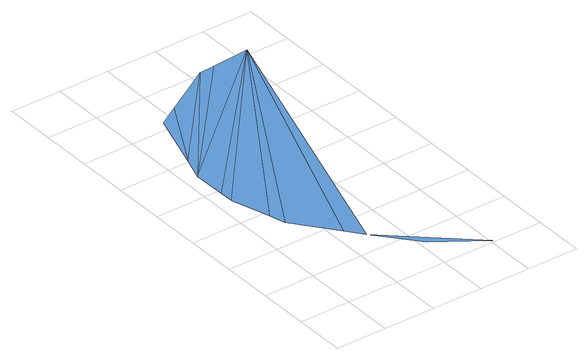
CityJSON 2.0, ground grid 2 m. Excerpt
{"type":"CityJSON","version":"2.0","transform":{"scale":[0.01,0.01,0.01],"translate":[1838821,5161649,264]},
"CityObjects":{
"waterbody1":{"type":"WaterBody","attributes":{"class":"unknow","usage":"unknow"},"geometry":[{"type":"MultiSurface","lod":"3","boundaries":[[[0,1,2]],[[3,4,5]],[[4,6,7]],[[8,9,10]],[[11,8,10]],[[12,11,10]],[[5,4,7]],[[6,12,10]],[[9,13,10]],[[13,0,10]],[[7,6,14]],[[14,6,10]]],"semantics":{"surfaces":[{"type":"WaterSurface"}],"values":[0,0,0,0,0,0,0,0,0,0,0,0]}}]}
},
"vertices":[
[294,293,28],[427,135,28],[609,10,28],[162,1240,28],[87,1007,28],[242,1288,28],[57,914,28],[441,1407,28],[104,576,28],[122,515,28],[650,1425,28],[58,728,28],[58,781,28],[245,356,28],[501,1413,28]
]}
